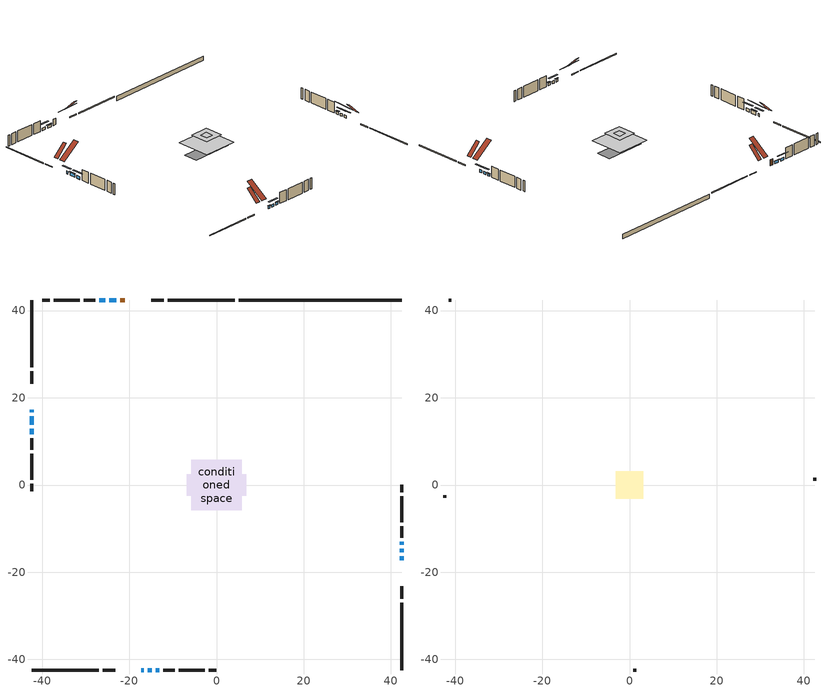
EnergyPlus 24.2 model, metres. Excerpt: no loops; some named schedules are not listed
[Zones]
conditioned space
 floor adiabatic (AdiabaticFloorConstruction): -5.8,-5.8 -5.8,5.8 5.8,5.8 5.8,-5.8 z1.33
 floor foundation (Slab1 construction): -6.87,-2.45 -6.87,2.45 6.87,2.45 6.87,-2.45 z-1.34
 wall outside (RimJoist1 construction): 4.22,42.43 -11.22,42.43 / -42.43,-42.43 -26.99,-42.43 / -42.43,42.43 -42.43,26.99 / 42.43,-42.43 42.43,-26.99 z0.11:0.41
 wall outside (RimJoist3 construction): -12.15,42.43 -14.98,42.43 / -26.06,-42.43 -23.23,-42.43 / -42.43,26.06 -42.43,23.23 / 42.43,-26.06 42.43,-23.23 z0.11:0.41
 wall outside (AdiabaticWallConstruction 1): -20.99,42.43 -22.11,42.43 z0.11:2.14
 wall outside (AdiabaticWallConstruction): -42.43,17.22 -42.43,16.65 / -17.22,-42.43 -16.65,-42.43 z0.11:1.03; -23.04,42.43 -24.56,42.43 z0.11:0.87; -42.43,15.73 -42.43,13.79 z0.11:1.18; -25.49,42.43 -26.87,42.43 z0.11:0.9; -15.73,-42.43 -14.89,-42.43 / -13.96,-42.43 -13.12,-42.43 z0.11:1; -42.43,12.87 -42.43,11.67 z0.11:1.1; 42.43,-17.22 42.43,-16.3 z0.11:0.97; 42.43,-15.37 42.43,-14.66 / 42.43,-13.73 42.43,-13.02 z0.11:0.93
 wall outside (Wall1 construction): -27.79,42.43 -30.41,42.43 / -12.19,-42.43 -9.58,-42.43 / -42.43,10.74 -42.43,8.13 / 42.43,-12.09 42.43,-9.48 z0.11:3.77
 wall outside (Wall3 construction): -31.34,42.43 -37.33,42.43 / -8.65,-42.43 -2.66,-42.43 / -42.43,7.2 -42.43,1.21 / 42.43,-8.55 42.43,-2.56 z0.11:3.77
 wall outside (Wall4 construction): -38.25,42.43 -39.92,42.43 / -1.73,-42.43 -0.06,-42.43 / -42.43,0.28 -42.43,-1.39 / 42.43,-1.63 42.43,0.04 z0.11:3.77
 wall foundation (FoundationWall1 construction): 42.43,42.43 5.15,42.43 z-1.34:0.11
 window (WindowConstruction 9): -42.43,17.21 -42.43,16.66 z0.11:1.02
 window (WindowConstruction 7): -23.04,42.43 -24.56,42.43 z0.11:0.87
 window (WindowConstruction 8): -42.43,15.73 -42.43,13.8 z0.11:1.18
 window (WindowConstruction 10): -17.21,-42.43 -16.66,-42.43 z0.11:1.02
 window (WindowConstruction): -25.49,42.43 -26.86,42.43 z0.11:0.9
 window (WindowConstruction 1): -15.73,-42.43 -14.89,-42.43 z0.11:1
 window (WindowConstruction 2): -13.96,-42.43 -13.12,-42.43 z0.11:1
 window (WindowConstruction 3): -42.43,12.87 -42.43,11.67 z0.11:1.1
 window (WindowConstruction 4): 42.43,-17.21 42.43,-16.3 z0.11:0.97
 window (WindowConstruction 5): 42.43,-15.37 42.43,-14.66 z0.11:0.92
 window (WindowConstruction 6): 42.43,-13.73 42.43,-13.02 z0.11:0.92
 door (Door): -20.99,42.43 -22.11,42.43 z0.11:2.14
 ceiling adiabatic (AdiabaticFloorConstruction): 5.8,-5.8 5.8,5.8 -5.8,5.8 -5.8,-5.8 z1.33
 roof outside (Roof1 construction): -17.25,42.43,3.77 -17.25,38.63,7.56 -15.9,38.63,7.56 -15.9,42.43,3.77; -20.96,-42.43,3.77 -20.96,-38.63,7.56 -22.3,-38.63,7.56 -22.3,-42.43,3.77; -42.43,20.96,3.77 -38.63,20.96,7.56 -38.63,22.3,7.56 -42.43,22.3,3.77; 42.43,-20.96,3.77 38.63,-20.96,7.56 38.63,-22.3,7.56 42.43,-22.3,3.77
attic - vented
 floor to conditioned space (Floor1 construction Reversed): -1.27,-1.27 -1.27,1.27 1.27,1.27 1.27,-1.27 z3.77
 floor to conditioned space (Floor2 construction Reversed): -3.13,-3.13 -3.13,3.13 3.13,3.13 3.13,-3.13 z3.77
 wall outside (Wall5 construction): -40.85,42.43 -41.5,42.43 / 0.87,-42.43 1.51,-42.43 / -42.43,-2.32 -42.43,-2.96 / 42.43,0.97 42.43,1.61 z0.11:3.77
 roof outside (Roof2 construction): -20.06,42.43,3.77 -20.06,36.38,8.3 -18.18,36.38,8.3 -18.18,42.43,3.77; -18.14,-42.43,3.77 -18.14,-36.38,8.3 -20.03,-36.38,8.3 -20.03,-42.43,3.77; -42.43,18.14,3.77 -36.38,18.14,8.3 -36.38,20.03,8.3 -42.43,20.03,3.77; 42.43,-18.14,3.77 36.38,-18.14,8.3 36.38,-20.03,8.3 42.43,-20.03,3.77
shading: -42.43,15.24 -42.43,18.63 -42.84,18.63 -42.84,15.24 z2.44; -24.76,42.43 -22.84,42.43 -22.84,42.84 -24.76,42.84 z1.07; -42.43,13.59 -42.43,15.93 -42.84,15.93 -42.84,13.59 z1.38; -16.46,-42.43 -17.42,-42.43 -17.42,-42.84 -16.46,-42.84 z1.23; -28.28,42.43 -24.07,42.43 -24.07,42.84 -28.28,42.84 z2.32; -13.47,-42.43 -17.15,-42.43 -17.15,-42.84 -13.47,-42.84 z2.42; -12.92,-42.43 -14.16,-42.43 -14.16,-42.84 -12.92,-42.84 z1.2; -42.43,10.25 -42.43,14.29 -42.84,14.29 -42.84,10.25 z2.52; 42.43,-14.88 42.43,-18.63 42.84,-18.63 42.84,-14.88 z2.39; 42.43,-13.24 42.43,-16.79 42.84,-16.79 42.84,-13.24 z2.34; 42.43,-12.82 42.43,-13.93 42.84,-13.93 42.84,-12.82 z1.12
[Building]
Building 1: Terrain=Suburbs
[Site:Location]
Halifax Intl AP_NS: Latitude {deg}=44.88; Longitude {deg}=-63.51; Time Zone {hr}=-4; Elevation {m}=145; Keep Site Location Information=Yes
[Site:GroundTemperature:Shallow]
3.15511, 1.33576, 1.19006, 2.05344, 5.51939, 8.9692, 11.96, 13.8546, 14.0156, 12.4746, 9.56009, 6.2161
[Site:WaterMainsTemperature]
Calculation Method=Schedule; Temperature Schedule=mains temperature schedule
[Material] Roughness=Rough; Thermal Absorptance=0.9
Name | Thickness {m} | Conductivity {W/m-K} | Density {kg/m3} | Specific Heat {J/kg-K} | Solar Absorptance | Visible Absorptance
asphalt or fiberglass shingles | 0.00635 | 0.162714 | 1121.4 | 1465.45 | 0.4 | 0.4
ceiling loosefill ins | 0.0846667 | 0.0480833 | 16.02 | 1046.75 | 0.7 | 0.7
ceiling stud and cavity | 0.0889 | 7.21176 | 20.9862 | 1087.66 | 0.7 | 0.7
ceiling stud and cavity 1 | 0.1397 | 0.0949009 | 65.682 | 1177.47 | 0.7 | 0.7
concrete 4.0 in. | 0.1016 | 1.803125 | 2242.8 | 837.4 | 0.7 | 0.7
concrete 8.0 in. | 0.2032 | 1.803125 | 2242.8 | 837.4 | 0.7 | 0.7
door material | 0.04445 | 0.0451087 | 512.64 | 1214.23 | 0.7 | 0.7
floor covering | 0.0127 | 0.0433444 | 54.468 | 1339.84 | 0.6 | 0.6
floor rigid ins; wall rigid ins | 0.512978 | 0.029427 | 32.04 | 1214.23 | 0.7 | 0.7
floor stud and cavity | 0.1397 | 1.75129 | 37.0049 | 1207.88 | 0.7 | 0.7
furniture material conditioned space 1 | 0.1524 | 0.115458 | 640.8 | 1214.23 | 0.6 | 0.6
gypsum board | 0.0127 | 0.160291 | 801 | 837.4 | 0.6 | 0.6
gypsum board 1 | 0.00254 | 0.160291 | 801 | 837.4 | 0.6 | 0.6
osb sheathing 0.5 in. | 0.0127 | 0.115458 | 512.64 | 1214.23 | 0.7 | 0.7
osb sheathing 0.75 in. | 0.01905 | 0.115458 | 512.64 | 1214.23 | 0.7 | 0.7
osb sheathing 2.0 in. | 0.0508 | 0.115458 | 512.64 | 1214.23 | 0.7 | 0.7
rim joist rigid ins | 0.051816 | 0.029427 | 32.04 | 1214.23 | 0.7 | 0.7
rim joist stud and cavity | 0.0508 | 0.126838 | 50.32683 | 1063.81 | 0.6 | 0.6
rim joist stud and cavity 1 | 0.0508 | 0.037488 | 125.044 | 1163.47 | 0.6 | 0.6
roof stud and cavity | 0.0889 | 3.02846 | 78.34581 | 1123.46 | 0.7 | 0.7
wall stud and cavity | 0.1397 | 0.574952 | 139.0536 | 1170.24 | 0.7 | 0.7
wall stud and cavity 1 | 0.1397 | 0.583408 | 139.0536 | 1170.24 | 0.7 | 0.7
wall stud and cavity 2 | 0.1397 | 0.58773 | 139.0536 | 1170.24 | 0.7 | 0.7
wall stud and cavity 3 | 0.0889 | 6.9971 | 50.32683 | 1063.81 | 0.6 | 0.6
wall stud and cavity 4 | 0.0889 | 0.380278 | 52.3479 | 1209.89 | 0.7 | 0.7
wall stud and cavity 5 | 0.0889 | 0.391764 | 83.0341 | 1211.67 | 0.7 | 0.7
wood siding | 0.0254 | 0.102417 | 544.68 | 1172.36 | 0.4 | 0.4
wood siding 1 | 0.00254 | 0.102417 | 544.68 | 1172.36 | 0.4 | 0.4
wood siding 2; wood siding 3; wood siding 4 | 0.0254 | 0.102417 | 544.68 | 1172.36 | 0.7 | 0.7
[WindowMaterial:SimpleGlazingSystem]
Name | U-Factor {W/m2-K} | Solar Heat Gain Coefficient
WindowMaterial | 2.99458 | 0.54
WindowMaterial 1 | 3.03092 | 0.49
WindowMaterial 2 | 2.99458 | 0.55
WindowMaterial 3 | 5.076132 | 0.59
WindowMaterial 4 | 3.04511 | 0.46
WindowMaterial 5 | 5.39637 | 0.56
WindowMaterial 6 | 5.4259 | 0.56
WindowMaterial 7 | 4.80983 | 0.61
WindowMaterial 8 | 2.986628 | 0.6
[Construction]
AdiabaticFloorConstruction: floor stud and cavity, floor rigid ins, osb sheathing 0.75 in., floor covering
AdiabaticWallConstruction: wood siding 3, wall rigid ins, wall stud and cavity 4, gypsum board
AdiabaticWallConstruction 1: wood siding 4, wall rigid ins, wall stud and cavity 4, gypsum board
Door: door material
Floor1 construction Reversed: gypsum board 1, ceiling stud and cavity
Floor2 construction Reversed: gypsum board, ceiling stud and cavity 1, ceiling loosefill ins
FoundationWall1 construction: concrete 8.0 in.
furniture construction conditioned space 1: furniture material conditioned space 1
PartitionWallConstruction: gypsum board, wall stud and cavity 5, gypsum board
RimJoist1 construction: wood siding 2, rim joist stud and cavity
RimJoist3 construction: wood siding 2, rim joist rigid ins, osb sheathing 2.0 in., rim joist stud and cavity 1
Roof1 construction: asphalt or fiberglass shingles, osb sheathing 0.5 in., roof stud and cavity, gypsum board
Roof2 construction: asphalt or fiberglass shingles
Slab1 construction: concrete 4.0 in.
Wall1 construction: wood siding, osb sheathing 0.5 in., wall stud and cavity, gypsum board
Wall3 construction: wood siding, osb sheathing 0.5 in., wall stud and cavity 1, gypsum board
Wall4 construction: wood siding, osb sheathing 0.5 in., wall stud and cavity 2, gypsum board
Wall5 construction: wood siding 1, wall stud and cavity 3
WindowConstruction: WindowMaterial
WindowConstruction 1; WindowConstruction 2: WindowMaterial 1
WindowConstruction 10; WindowConstruction 9: WindowMaterial 8
WindowConstruction 3: WindowMaterial 2
WindowConstruction 4: WindowMaterial 3
WindowConstruction 5: WindowMaterial 4
WindowConstruction 6: WindowMaterial 5
WindowConstruction 7: WindowMaterial 6
WindowConstruction 8: WindowMaterial 7
[Zone] Multiplier=1; Part of Total Floor Area=Yes
Name | Volume {m3}
attic - vented | 30.8332
conditioned space | 460.5
[Space]
Name | Zone | Volume {m3}
attic - vented 1 | attic - vented | 30.8332
conditioned space 1 | conditioned space | 460.5
[ZoneInfiltration:EffectiveLeakageArea]
infil attic - vented 1: Zone or Space=attic - vented 1; Schedule=Always On Discrete; Effective Air Leakage Area {cm2}=1634.87; Stack Coefficient=0.000569482; Wind Coefficient=1.61235e-05
[ZoneMixing]
whole house fan mix: Zone or Space=attic - vented; Schedule=Always On Continuous; Design Flow Rate Calculation Method=Flow/Zone; Design Flow Rate {m3/s}=0; Source Zone or Space=conditioned space
[SurfaceProperty:ExposedFoundationPerimeter]
Slab1: Exposed Perimeter Calculation Method=TotalExposedPerimeter; Total Exposed Perimeter {m}=37.278
[InternalMass] Zone or ZoneList=conditioned space; Space or SpaceList=conditioned space 1
Name | Construction | Surface Area {m2}
furniture mass conditioned space 1 | furniture construction conditioned space 1 | 80.7679
partition wall mass | PartitionWallConstruction | 201.92
[Lights]
interior lighting: Zone or ZoneList or Space or SpaceList=conditioned space 1; Schedule=interior lighting schedule; Design Level Calculation Method=LightingLevel; Lighting Level {W}=343.2; Return Air Fraction=0; Fraction Radiant=0.6; Fraction Visible=0.2; Fraction Replaceable=1
[People]
occupants: Zone or ZoneList or Space or SpaceList=conditioned space 1; Number of People Schedule=occupants schedule; Number of People Calculation Method=People; Number of People=3; Fraction Radiant=0.314171; Sensible Heat Fraction=0.56303; Activity Level Schedule=occupants activity schedule; Carbon Dioxide Generation Rate {m3/s-W}=0; Enable ASHRAE 55 Comfort Warnings=No; Mean Radiant Temperature Calculation Type=EnclosureAveraged
[ElectricEquipment] Zone or ZoneList or Space or SpaceList=conditioned space 1; Design Level Calculation Method=EquipmentLevel
Name | Schedule | Design Level {W} | Fraction Latent | Fraction Radiant | Fraction Lost
clothes dryer | clothes dryer schedule | 140.772 | 0.015 | 0.081 | 0.85
clothes washer | clothes washer schedule | 32.1985 | 0.03 | 0.162 | 0.7
cooking range | cooking range schedule | 215.147 | 0.08 | 0.432 | 0.2
dishwasher | dishwasher schedule | 66.8632 | 0.3 | 0.18 | 0.4
fridge | fridge schedule | 72.9452 | 0 | 0.6 | 0
mech vent house fan | mech vent house fan schedule | 0 | 0 | 0 | 1
mech vent house fan cfis | mech vent house fan cfis schedule | 0 | 0 | 0 | 0
misc plug loads | misc plug loads schedule | 494.7 | 0.045 | 0.513 | 0.1
whole house fan | Always On Discrete | 0 | 0 | 0 | 1
[OtherEquipment] Zone or ZoneList or Space or SpaceList=conditioned space 1; Design Level Calculation Method=EquipmentLevel
Name | Fuel Type | Schedule | Design Level {W} | Fraction Latent | Fraction Radiant | Fraction Lost
clothes dryer 1 | Electricity | clothes dryer schedule | 0 | 0.015 | 0.081 | 0.85
cooking range 1 | Electricity | cooking range schedule | 0 | 0.08 | 0.432 | 0.2
general water use latent | None | general water use schedule | 62.594 | 1 | 0 | 0
general water use sensible | None | general water use schedule | -61.6891 | 0 | 0.6 | 0
mech vent house fan latent load | None | Always On Discrete | 0 | 1 | 0 | 0
mech vent house fan sensible load | None | Always On Discrete | 0 | 0 | 0 | 0
water heater energy adjustment1 | Electricity | Always On Discrete | 0.01 | 0 | 0 | 1
[ZoneInfiltration:DesignFlowRate] Zone or ZoneList or Space or SpaceList=conditioned space 1; Schedule=Always On Discrete; Design Flow Rate Calculation Method=Flow/Zone; Design Flow Rate {m3/s}=0
infil flow; natural vent flow; whole house fan flow
[Foundation:Kiva]
Foundation Kiva 1: Initial Indoor Air Temperature {C}=18; Wall Height Above Grade {m}=0.110002; Wall Depth Below Slab {m}=0.2032
[Foundation:Kiva:Settings]
Soil Conductivity {W/m-K}=0.849921; Soil Density {kg/m3}=1842.3; Soil Specific Heat {J/kg-K}=418.7; Ground Solar Absorptivity=0.9; Ground Thermal Absorptivity=0.9; Ground Surface Roughness {m}=0.03; Far-Field Width {m}=40; Deep-Ground Boundary Condition=ZeroFlux; Deep-Ground Depth {m}=40; Minimum Cell Dimension {m}=0.2; Maximum Cell Growth Coefficient=3; Simulation Timestep=Timestep
[Exterior:Lights]
exterior lighting: Schedule=exterior lighting schedule; Design Level {W}=75.6
[Schedule:Constant]
Name | Hourly Value
Always On Continuous; mech vent house fan schedule; mech vent house fan cfis schedule; Always On Discrete | 1
occupants activity schedule | 117.228
fridge schedule | 0
[Schedule:Week:Daily]
interior lighting schedule Week Rule - Jan1-Jan27: interior lighting schedule day, interior lighting schedule day, interior lighting schedule day, interior lighting schedule day, interior lighting schedule day, interior lighting schedule day, interior lighting schedule day, interior lighting schedule default day, interior lighting schedule default day, interior lighting schedule default day, interior lighting schedule default day, interior lighting schedule default day
interior lighting schedule Week Rule - Jan28-Feb3: interior lighting schedule day, interior lighting schedule day, interior lighting schedule day, interior lighting schedule day, interior lighting schedule day 1, interior lighting schedule day 1, interior lighting schedule day 1, interior lighting schedule default day, interior lighting schedule default day, interior lighting schedule default day, interior lighting schedule default day, interior lighting schedule default day
interior lighting schedule Week Rule - Feb4-Feb24: interior lighting schedule day 1, interior lighting schedule day 1, interior lighting schedule day 1, interior lighting schedule day 1, interior lighting schedule day 1, interior lighting schedule day 1, interior lighting schedule day 1, interior lighting schedule default day, interior lighting schedule default day, interior lighting schedule default day, interior lighting schedule default day, interior lighting schedule default day
interior lighting schedule Week Rule - Feb25-Mar3: interior lighting schedule day 1, interior lighting schedule day 1, interior lighting schedule day 1, interior lighting schedule day 1, interior lighting schedule day 2, interior lighting schedule day 2, interior lighting schedule day 2, interior lighting schedule default day, interior lighting schedule default day, interior lighting schedule default day, interior lighting schedule default day, interior lighting schedule default day
interior lighting schedule Week Rule - Mar4-Mar31: interior lighting schedule day 2, interior lighting schedule day 2, interior lighting schedule day 2, interior lighting schedule day 2, interior lighting schedule day 2, interior lighting schedule day 2, interior lighting schedule day 2, interior lighting schedule default day, interior lighting schedule default day, interior lighting schedule default day, interior lighting schedule default day, interior lighting schedule default day
interior lighting schedule Week Rule - Apr1-Apr28: interior lighting schedule day 3, interior lighting schedule day 3, interior lighting schedule day 3, interior lighting schedule day 3, interior lighting schedule day 3, interior lighting schedule day 3, interior lighting schedule day 3, interior lighting schedule default day, interior lighting schedule default day, interior lighting schedule default day, interior lighting schedule default day, interior lighting schedule default day
interior lighting schedule Week Rule - Apr29-May5: interior lighting schedule day 3, interior lighting schedule day 3, interior lighting schedule day 4, interior lighting schedule day 4, interior lighting schedule day 4, interior lighting schedule day 4, interior lighting schedule day 4, interior lighting schedule default day, interior lighting schedule default day, interior lighting schedule default day, interior lighting schedule default day, interior lighting schedule default day
interior lighting schedule Week Rule - May6-May26: interior lighting schedule day 4, interior lighting schedule day 4, interior lighting schedule day 4, interior lighting schedule day 4, interior lighting schedule day 4, interior lighting schedule day 4, interior lighting schedule day 4, interior lighting schedule default day, interior lighting schedule default day, interior lighting schedule default day, interior lighting schedule default day, interior lighting schedule default day
interior lighting schedule Week Rule - May27-Jun2: interior lighting schedule day 4, interior lighting schedule day 4, interior lighting schedule day 4, interior lighting schedule day 4, interior lighting schedule day 4, interior lighting schedule day 5, interior lighting schedule day 5, interior lighting schedule default day, interior lighting schedule default day, interior lighting schedule default day, interior lighting schedule default day, interior lighting schedule default day
interior lighting schedule Week Rule - Jun3-Jun30: interior lighting schedule day 5, interior lighting schedule day 5, interior lighting schedule day 5, interior lighting schedule day 5, interior lighting schedule day 5, interior lighting schedule day 5, interior lighting schedule day 5, interior lighting schedule default day, interior lighting schedule default day, interior lighting schedule default day, interior lighting schedule default day, interior lighting schedule default day
interior lighting schedule Week Rule - Jul1-Jul28: interior lighting schedule day 6, interior lighting schedule day 6, interior lighting schedule day 6, interior lighting schedule day 6, interior lighting schedule day 6, interior lighting schedule day 6, interior lighting schedule day 6, interior lighting schedule default day, interior lighting schedule default day, interior lighting schedule default day, interior lighting schedule default day, interior lighting schedule default day
interior lighting schedule Week Rule - Jul29-Aug4: interior lighting schedule day 6, interior lighting schedule day 6, interior lighting schedule day 6, interior lighting schedule day 7, interior lighting schedule day 7, interior lighting schedule day 7, interior lighting schedule day 7, interior lighting schedule default day, interior lighting schedule default day, interior lighting schedule default day, interior lighting schedule default day, interior lighting schedule default day
interior lighting schedule Week Rule - Aug5-Aug25: interior lighting schedule day 7, interior lighting schedule day 7, interior lighting schedule day 7, interior lighting schedule day 7, interior lighting schedule day 7, interior lighting schedule day 7, interior lighting schedule day 7, interior lighting schedule default day, interior lighting schedule default day, interior lighting schedule default day, interior lighting schedule default day, interior lighting schedule default day
interior lighting schedule Week Rule - Aug26-Sep1: interior lighting schedule day 7, interior lighting schedule day 7, interior lighting schedule day 7, interior lighting schedule day 7, interior lighting schedule day 7, interior lighting schedule day 7, interior lighting schedule day 8, interior lighting schedule default day, interior lighting schedule default day, interior lighting schedule default day, interior lighting schedule default day, interior lighting schedule default day
interior lighting schedule Week Rule - Sep2-Sep29: interior lighting schedule day 8, interior lighting schedule day 8, interior lighting schedule day 8, interior lighting schedule day 8, interior lighting schedule day 8, interior lighting schedule day 8, interior lighting schedule day 8, interior lighting schedule default day, interior lighting schedule default day, interior lighting schedule default day, interior lighting schedule default day, interior lighting schedule default day
interior lighting schedule Week Rule - Sep30-Oct6: interior lighting schedule day 8, interior lighting schedule day 9, interior lighting schedule day 9, interior lighting schedule day 9, interior lighting schedule day 9, interior lighting schedule day 9, interior lighting schedule day 9, interior lighting schedule default day, interior lighting schedule default day, interior lighting schedule default day, interior lighting schedule default day, interior lighting schedule default day
interior lighting schedule Week Rule - Oct7-Oct27: interior lighting schedule day 9, interior lighting schedule day 9, interior lighting schedule day 9, interior lighting schedule day 9, interior lighting schedule day 9, interior lighting schedule day 9, interior lighting schedule day 9, interior lighting schedule default day, interior lighting schedule default day, interior lighting schedule default day, interior lighting schedule default day, interior lighting schedule default day
interior lighting schedule Week Rule - Oct28-Nov3: interior lighting schedule day 9, interior lighting schedule day 9, interior lighting schedule day 9, interior lighting schedule day 9, interior lighting schedule day 10, interior lighting schedule day 10, interior lighting schedule day 10, interior lighting schedule default day, interior lighting schedule default day, interior lighting schedule default day, interior lighting schedule default day, interior lighting schedule default day
interior lighting schedule Week Rule - Nov4-Nov24: interior lighting schedule day 10, interior lighting schedule day 10, interior lighting schedule day 10, interior lighting schedule day 10, interior lighting schedule day 10, interior lighting schedule day 10, interior lighting schedule day 10, interior lighting schedule default day, interior lighting schedule default day, interior lighting schedule default day, interior lighting schedule default day, interior lighting schedule default day
interior lighting schedule Week Rule - Nov25-Dec1: interior lighting schedule day 10, interior lighting schedule day 10, interior lighting schedule day 10, interior lighting schedule day 10, interior lighting schedule day 10, interior lighting schedule day 10, interior lighting schedule day 11, interior lighting schedule default day, interior lighting schedule default day, interior lighting schedule default day, interior lighting schedule default day, interior lighting schedule default day
interior lighting schedule Week Rule - Dec2-Dec31: interior lighting schedule day 11, interior lighting schedule day 11, interior lighting schedule day 11, interior lighting schedule day 11, interior lighting schedule day 11, interior lighting schedule day 11, interior lighting schedule day 11, interior lighting schedule default day, interior lighting schedule default day, interior lighting schedule default day, interior lighting schedule default day, interior lighting schedule default day
occupants schedule Week Rule - Jan1-Dec31: occupants schedule day, occupants schedule day, occupants schedule day, occupants schedule day, occupants schedule day, occupants schedule day, occupants schedule day, occupants schedule default day, occupants schedule default day, occupants schedule default day, occupants schedule default day, occupants schedule default day
clothes dryer schedule Week Rule - Jan1-Dec31: clothes dryer schedule day, clothes dryer schedule day, clothes dryer schedule day, clothes dryer schedule day, clothes dryer schedule day, clothes dryer schedule day, clothes dryer schedule day, clothes dryer schedule default day, clothes dryer schedule default day, clothes dryer schedule default day, clothes dryer schedule default day, clothes dryer schedule default day
clothes washer schedule Week Rule - Jan1-Dec31: clothes washer schedule day, clothes washer schedule day, clothes washer schedule day, clothes washer schedule day, clothes washer schedule day, clothes washer schedule day, clothes washer schedule day, clothes washer schedule default day, clothes washer schedule default day, clothes washer schedule default day, clothes washer schedule default day, clothes washer schedule default day
cooking range schedule Week Rule - Jan1-Dec31: cooking range schedule day, cooking range schedule day, cooking range schedule day, cooking range schedule day, cooking range schedule day, cooking range schedule day, cooking range schedule day, cooking range schedule default day, cooking range schedule default day, cooking range schedule default day, cooking range schedule default day, cooking range schedule default day
dishwasher schedule Week Rule - Jan1-Dec31: dishwasher schedule day, dishwasher schedule day, dishwasher schedule day, dishwasher schedule day, dishwasher schedule day, dishwasher schedule day, dishwasher schedule day, dishwasher schedule default day, dishwasher schedule default day, dishwasher schedule default day, dishwasher schedule default day, dishwasher schedule default day
misc plug loads schedule Week Rule - Jan1-Dec31: misc plug loads schedule day, misc plug loads schedule day, misc plug loads schedule day, misc plug loads schedule day, misc plug loads schedule day, misc plug loads schedule day, misc plug loads schedule day, misc plug loads schedule default day, misc plug loads schedule default day, misc plug loads schedule default day, misc plug loads schedule default day, misc plug loads schedule default day
general water use schedule Week Rule - Jan1-Dec31: general water use schedule day, general water use schedule day, general water use schedule day, general water use schedule day, general water use schedule day, general water use schedule day, general water use schedule day, general water use schedule default day, general water use schedule default day, general water use schedule default day, general water use schedule default day, general water use schedule default day
exterior lighting schedule Week Rule - Jan1-Jan27: exterior lighting schedule day, exterior lighting schedule day, exterior lighting schedule day, exterior lighting schedule day, exterior lighting schedule day, exterior lighting schedule day, exterior lighting schedule day, exterior lighting schedule default day, exterior lighting schedule default day, exterior lighting schedule default day, exterior lighting schedule default day, exterior lighting schedule default day
exterior lighting schedule Week Rule - Jan28-Feb3: exterior lighting schedule day, exterior lighting schedule day, exterior lighting schedule day, exterior lighting schedule day, exterior lighting schedule day 1, exterior lighting schedule day 1, exterior lighting schedule day 1, exterior lighting schedule default day, exterior lighting schedule default day, exterior lighting schedule default day, exterior lighting schedule default day, exterior lighting schedule default day
exterior lighting schedule Week Rule - Feb4-Feb24: exterior lighting schedule day 1, exterior lighting schedule day 1, exterior lighting schedule day 1, exterior lighting schedule day 1, exterior lighting schedule day 1, exterior lighting schedule day 1, exterior lighting schedule day 1, exterior lighting schedule default day, exterior lighting schedule default day, exterior lighting schedule default day, exterior lighting schedule default day, exterior lighting schedule default day
exterior lighting schedule Week Rule - Feb25-Mar3: exterior lighting schedule day 1, exterior lighting schedule day 1, exterior lighting schedule day 1, exterior lighting schedule day 1, exterior lighting schedule day 2, exterior lighting schedule day 2, exterior lighting schedule day 2, exterior lighting schedule default day, exterior lighting schedule default day, exterior lighting schedule default day, exterior lighting schedule default day, exterior lighting schedule default day
exterior lighting schedule Week Rule - Mar4-Mar31: exterior lighting schedule day 2, exterior lighting schedule day 2, exterior lighting schedule day 2, exterior lighting schedule day 2, exterior lighting schedule day 2, exterior lighting schedule day 2, exterior lighting schedule day 2, exterior lighting schedule default day, exterior lighting schedule default day, exterior lighting schedule default day, exterior lighting schedule default day, exterior lighting schedule default day
exterior lighting schedule Week Rule - Apr1-Apr28: exterior lighting schedule day 3, exterior lighting schedule day 3, exterior lighting schedule day 3, exterior lighting schedule day 3, exterior lighting schedule day 3, exterior lighting schedule day 3, exterior lighting schedule day 3, exterior lighting schedule default day, exterior lighting schedule default day, exterior lighting schedule default day, exterior lighting schedule default day, exterior lighting schedule default day
exterior lighting schedule Week Rule - Apr29-May5: exterior lighting schedule day 3, exterior lighting schedule day 3, exterior lighting schedule day 4, exterior lighting schedule day 4, exterior lighting schedule day 4, exterior lighting schedule day 4, exterior lighting schedule day 4, exterior lighting schedule default day, exterior lighting schedule default day, exterior lighting schedule default day, exterior lighting schedule default day, exterior lighting schedule default day
exterior lighting schedule Week Rule - May6-May26: exterior lighting schedule day 4, exterior lighting schedule day 4, exterior lighting schedule day 4, exterior lighting schedule day 4, exterior lighting schedule day 4, exterior lighting schedule day 4, exterior lighting schedule day 4, exterior lighting schedule default day, exterior lighting schedule default day, exterior lighting schedule default day, exterior lighting schedule default day, exterior lighting schedule default day
exterior lighting schedule Week Rule - May27-Jun2: exterior lighting schedule day 4, exterior lighting schedule day 4, exterior lighting schedule day 4, exterior lighting schedule day 4, exterior lighting schedule day 4, exterior lighting schedule day 5, exterior lighting schedule day 5, exterior lighting schedule default day, exterior lighting schedule default day, exterior lighting schedule default day, exterior lighting schedule default day, exterior lighting schedule default day
exterior lighting schedule Week Rule - Jun3-Jun30: exterior lighting schedule day 5, exterior lighting schedule day 5, exterior lighting schedule day 5, exterior lighting schedule day 5, exterior lighting schedule day 5, exterior lighting schedule day 5, exterior lighting schedule day 5, exterior lighting schedule default day, exterior lighting schedule default day, exterior lighting schedule default day, exterior lighting schedule default day, exterior lighting schedule default day
exterior lighting schedule Week Rule - Jul1-Jul28: exterior lighting schedule day 6, exterior lighting schedule day 6, exterior lighting schedule day 6, exterior lighting schedule day 6, exterior lighting schedule day 6, exterior lighting schedule day 6, exterior lighting schedule day 6, exterior lighting schedule default day, exterior lighting schedule default day, exterior lighting schedule default day, exterior lighting schedule default day, exterior lighting schedule default day
exterior lighting schedule Week Rule - Jul29-Aug4: exterior lighting schedule day 6, exterior lighting schedule day 6, exterior lighting schedule day 6, exterior lighting schedule day 7, exterior lighting schedule day 7, exterior lighting schedule day 7, exterior lighting schedule day 7, exterior lighting schedule default day, exterior lighting schedule default day, exterior lighting schedule default day, exterior lighting schedule default day, exterior lighting schedule default day
exterior lighting schedule Week Rule - Aug5-Aug25: exterior lighting schedule day 7, exterior lighting schedule day 7, exterior lighting schedule day 7, exterior lighting schedule day 7, exterior lighting schedule day 7, exterior lighting schedule day 7, exterior lighting schedule day 7, exterior lighting schedule default day, exterior lighting schedule default day, exterior lighting schedule default day, exterior lighting schedule default day, exterior lighting schedule default day
exterior lighting schedule Week Rule - Aug26-Sep1: exterior lighting schedule day 7, exterior lighting schedule day 7, exterior lighting schedule day 7, exterior lighting schedule day 7, exterior lighting schedule day 7, exterior lighting schedule day 7, exterior lighting schedule day 8, exterior lighting schedule default day, exterior lighting schedule default day, exterior lighting schedule default day, exterior lighting schedule default day, exterior lighting schedule default day
exterior lighting schedule Week Rule - Sep2-Sep29: exterior lighting schedule day 8, exterior lighting schedule day 8, exterior lighting schedule day 8, exterior lighting schedule day 8, exterior lighting schedule day 8, exterior lighting schedule day 8, exterior lighting schedule day 8, exterior lighting schedule default day, exterior lighting schedule default day, exterior lighting schedule default day, exterior lighting schedule default day, exterior lighting schedule default day
exterior lighting schedule Week Rule - Sep30-Oct6: exterior lighting schedule day 8, exterior lighting schedule day 9, exterior lighting schedule day 9, exterior lighting schedule day 9, exterior lighting schedule day 9, exterior lighting schedule day 9, exterior lighting schedule day 9, exterior lighting schedule default day, exterior lighting schedule default day, exterior lighting schedule default day, exterior lighting schedule default day, exterior lighting schedule default day
exterior lighting schedule Week Rule - Oct7-Oct27: exterior lighting schedule day 9, exterior lighting schedule day 9, exterior lighting schedule day 9, exterior lighting schedule day 9, exterior lighting schedule day 9, exterior lighting schedule day 9, exterior lighting schedule day 9, exterior lighting schedule default day, exterior lighting schedule default day, exterior lighting schedule default day, exterior lighting schedule default day, exterior lighting schedule default day
exterior lighting schedule Week Rule - Oct28-Nov3: exterior lighting schedule day 9, exterior lighting schedule day 9, exterior lighting schedule day 9, exterior lighting schedule day 9, exterior lighting schedule day 10, exterior lighting schedule day 10, exterior lighting schedule day 10, exterior lighting schedule default day, exterior lighting schedule default day, exterior lighting schedule default day, exterior lighting schedule default day, exterior lighting schedule default day
[Schedule:Year]
interior lighting schedule: interior lighting schedule Week Rule - Jan1-Jan27, 1, 1, 1, 27, interior lighting schedule Week Rule - Jan28-Feb3, 1, 28, 2, 3, interior lighting schedule Week Rule - Feb4-Feb24, 2, 4, 2, 24, interior lighting schedule Week Rule - Feb25-Mar3, 2, 25, 3, 3, interior lighting schedule Week Rule - Mar4-Mar31, 3, 4, 3, 31, interior lighting schedule Week Rule - Apr1-Apr28, 4, 1, 4, 28, interior lighting schedule Week Rule - Apr29-May5, 4, 29, 5, 5, interior lighting schedule Week Rule - May6-May26, 5, 6, 5, 26, interior lighting schedule Week Rule - May27-Jun2, 5, 27, 6, 2, interior lighting schedule Week Rule - Jun3-Jun30, 6, 3, 6, 30, interior lighting schedule Week Rule - Jul1-Jul28, 7, 1, 7, 28, interior lighting schedule Week Rule - Jul29-Aug4, 7, 29, 8, 4, interior lighting schedule Week Rule - Aug5-Aug25, 8, 5, 8, 25, interior lighting schedule Week Rule - Aug26-Sep1, 8, 26, 9, 1, interior lighting schedule Week Rule - Sep2-Sep29, 9, 2, 9, 29, interior lighting schedule Week Rule - Sep30-Oct6, 9, 30, 10, 6, interior lighting schedule Week Rule - Oct7-Oct27, 10, 7, 10, 27, interior lighting schedule Week Rule - Oct28-Nov3, 10, 28, 11, 3, interior lighting schedule Week Rule - Nov4-Nov24, 11, 4, 11, 24, interior lighting schedule Week Rule - Nov25-Dec1, 11, 25, 12, 1, interior lighting schedule Week Rule - Dec2-Dec31, 12, 2, 12, 31
occupants schedule: occupants schedule Week Rule - Jan1-Dec31, 1, 1, 12, 31
clothes dryer schedule: clothes dryer schedule Week Rule - Jan1-Dec31, 1, 1, 12, 31
clothes washer schedule: clothes washer schedule Week Rule - Jan1-Dec31, 1, 1, 12, 31
cooking range schedule: cooking range schedule Week Rule - Jan1-Dec31, 1, 1, 12, 31
dishwasher schedule: dishwasher schedule Week Rule - Jan1-Dec31, 1, 1, 12, 31
misc plug loads schedule: misc plug loads schedule Week Rule - Jan1-Dec31, 1, 1, 12, 31
general water use schedule: general water use schedule Week Rule - Jan1-Dec31, 1, 1, 12, 31
exterior lighting schedule: exterior lighting schedule Week Rule - Jan1-Jan27, 1, 1, 1, 27, exterior lighting schedule Week Rule - Jan28-Feb3, 1, 28, 2, 3, exterior lighting schedule Week Rule - Feb4-Feb24, 2, 4, 2, 24, exterior lighting schedule Week Rule - Feb25-Mar3, 2, 25, 3, 3, exterior lighting schedule Week Rule - Mar4-Mar31, 3, 4, 3, 31, exterior lighting schedule Week Rule - Apr1-Apr28, 4, 1, 4, 28, exterior lighting schedule Week Rule - Apr29-May5, 4, 29, 5, 5, exterior lighting schedule Week Rule - May6-May26, 5, 6, 5, 26, exterior lighting schedule Week Rule - May27-Jun2, 5, 27, 6, 2, exterior lighting schedule Week Rule - Jun3-Jun30, 6, 3, 6, 30, exterior lighting schedule Week Rule - Jul1-Jul28, 7, 1, 7, 28, exterior lighting schedule Week Rule - Jul29-Aug4, 7, 29, 8, 4, exterior lighting schedule Week Rule - Aug5-Aug25, 8, 5, 8, 25, exterior lighting schedule Week Rule - Aug26-Sep1, 8, 26, 9, 1, exterior lighting schedule Week Rule - Sep2-Sep29, 9, 2, 9, 29, exterior lighting schedule Week Rule - Sep30-Oct6, 9, 30, 10, 6, exterior lighting schedule Week Rule - Oct7-Oct27, 10, 7, 10, 27, exterior lighting schedule Week Rule - Oct28-Nov3, 10, 28, 11, 3, exterior lighting schedule Week Rule - Nov4-Nov24, 11, 4, 11, 24, exterior lighting schedule Week Rule - Nov25-Dec1, 11, 25, 12, 1, exterior lighting schedule Week Rule - Dec2-Dec31, 12, 2, 12, 31
[Schedule:Compact]
mains temperature schedule: Through: 01/01, For: AllDays, Until: 24:00, 7.41, Through: 01/02, For: AllDays, Until: 24:00, 7.34833, Through: 01/03, For: AllDays, Until: 24:00, 7.28778, Through: 01/04, For: AllDays, Until: 24:00, 7.22889, Through: 01/05, For: AllDays, Until: 24:00, 7.17056, Through: 01/06, For: AllDays, Until: 24:00, 7.11333, Through: 01/07, For: AllDays, Until: 24:00, 7.05722, Through: 01/08, For: AllDays, Until: 24:00, 7.00167, Through: 01/09, For: AllDays, Until: 24:00, 6.94778, Through: 01/10, For: AllDays, Until: 24:00, 6.895, Through: 01/11, For: AllDays, Until: 24:00, 6.84333, Through: 01/12, For: AllDays, Until: 24:00, 6.79278, Through: 01/13, For: AllDays, Until: 24:00, 6.74389, Through: 01/14, For: AllDays, Until: 24:00, 6.69556, Through: 01/15, For: AllDays, Until: 24:00, 6.64889, Through: 01/16, For: AllDays, Until: 24:00, 6.60278, Through: 01/17, For: AllDays, Until: 24:00, 6.55833, Through: 01/18, For: AllDays, Until: 24:00, 6.515, Through: 01/19, For: AllDays, Until: 24:00, 6.47333, Through: 01/20, For: AllDays, Until: 24:00, 6.43278, Through: 01/21, For: AllDays, Until: 24:00, 6.39333, Through: 01/22, For: AllDays, Until: 24:00, 6.355, Through: 01/23, For: AllDays, Until: 24:00, 6.31833, Through: 01/24, For: AllDays, Until: 24:00, 6.28278, Through: 01/25, For: AllDays, Until: 24:00, 6.24889, Through: 01/26, For: AllDays, Until: 24:00, 6.21611, Through: 01/27, For: AllDays, Until: 24:00, 6.18444, Through: 01/28, For: AllDays, Until: 24:00, 6.15444, Through: 01/29, For: AllDays, Until: 24:00, 6.12556, Through: 01/30, For: AllDays, Until: 24:00, 6.09833, Through: 01/31, For: AllDays, Until: 24:00, 6.07222, Through: 02/01, For: AllDays, Until: 24:00, 6.04778, Through: 02/02, For: AllDays, Until: 24:00, 6.02444, Through: 02/03, For: AllDays, Until: 24:00, 6.00278, Through: 02/04, For: AllDays, Until: 24:00, 5.98222, Through: 02/05, For: AllDays, Until: 24:00, 5.96333, Through: 02/06, For: AllDays, Until: 24:00, 5.94556, Through: 02/07, For: AllDays, Until: 24:00, 5.92944, Through: 02/08, For: AllDays, Until: 24:00, 5.915, Through: 02/09, For: AllDays, Until: 24:00, 5.90167, Through: 02/10, For: AllDays, Until: 24:00, 5.89, Through: 02/11, For: AllDays, Until: 24:00, 5.87944, Through: 02/12, For: AllDays, Until: 24:00, 5.87056, Through: 02/13, For: AllDays, Until: 24:00, 5.86333, Through: 02/14, For: AllDays, Until: 24:00, 5.85722, Through: 02/15, For: AllDays, Until: 24:00, 5.85278, Through: 02/16, For: AllDays, Until: 24:00, 5.84944, Through: 02/17, For: AllDays, Until: 24:00, 5.84833, Through: 02/18, For: AllDays, Until: 24:00, 5.84778, Through: 02/19, For: AllDays, Until: 24:00, 5.84944, Through: 02/20, For: AllDays, Until: 24:00, 5.85167, Through: 02/21, For: AllDays, Until: 24:00, 5.85611, Through: 02/22, For: AllDays, Until: 24:00, 5.86167, Through: 02/23, For: AllDays, Until: 24:00, 5.86889, Through: 02/24, For: AllDays, Until: 24:00, 5.87722, Through: 02/25, For: AllDays, Until: 24:00, 5.88722, Through: 02/26, For: AllDays, Until: 24:00, 5.89889, Through: 02/27, For: AllDays, Until: 24:00, 5.91167, Through: 02/28, For: AllDays, Until: 24:00, 5.92611, Through: 03/01, For: AllDays, Until: 24:00, 5.94222, Through: 03/02, For: AllDays, Until: 24:00, 5.95944, Through: 03/03, For: AllDays, Until: 24:00, 5.97778, Through: 03/04, For: AllDays, Until: 24:00, 5.99778, Through: 03/05, For: AllDays, Until: 24:00, 6.01944, Through: 03/06, For: AllDays, Until: 24:00, 6.04222, Through: 03/07, For: AllDays, Until: 24:00, 6.06667, Through: 03/08, For: AllDays, Until: 24:00, 6.09222, Through: 03/09, For: AllDays, Until: 24:00, 6.11944, Through: 03/10, For: AllDays, Until: 24:00, 6.14778, Through: 03/11, For: AllDays, Until: 24:00, 6.17722, Through: 03/12, For: AllDays, Until: 24:00, 6.20833, Through: 03/13, For: AllDays, Until: 24:00, 6.24111, Through: 03/14, For: AllDays, Until: 24:00, 6.275, Through: 03/15, For: AllDays, Until: 24:00, 6.31, Through: 03/16, For: AllDays, Until: 24:00, 6.34667, Through: 03/17, For: AllDays, Until: 24:00, 6.38444, Through: 03/18, For: AllDays, Until: 24:00, 6.42333, Through: 03/19, For: AllDays, Until: 24:00, 6.46389, Through: 03/20, For: AllDays, Until: 24:00, 6.50556, Through: 03/21, For: AllDays, Until: 24:00, 6.54833, Through: 03/22, For: AllDays, Until: 24:00, 6.59278, Through: 03/23, For: AllDays, Until: 24:00, 6.63833, Through: 03/24, For: AllDays, Until: 24:00, 6.685, Through: 03/25, For: AllDays, Until: 24:00, 6.73278, Through: 03/26, For: AllDays, Until: 24:00, 6.78167, Through: 03/27, For: AllDays, Until: 24:00, 6.83167, Through: 03/28, For: AllDays, Until: 24:00, 6.88333, Through: 03/29, For: AllDays, Until: 24:00, 6.93611, Through: 03/30, For: AllDays, Until: 24:00, 6.98944, Through: 03/31, For: AllDays, Until: 24:00, 7.04444, Through: 04/01, For: AllDays, Until: 24:00, 7.1, Through: 04/02, For: AllDays, Until: 24:00, 7.15722, Through: 04/03, For: AllDays, Until: 24:00, 7.21556, Through: 04/04, For: AllDays, Until: 24:00, 7.27444, Through: 04/05, For: AllDays, Until: 24:00, 7.33444, Through: 04/06, For: AllDays, Until: 24:00, 7.39556, Through: 04/07, For: AllDays, Until: 24:00, 7.45778, Through: 04/08, For: AllDays, Until: 24:00, 7.52111, Through: 04/09, For: AllDays, Until: 24:00, 7.585, Through: 04/10, For: AllDays, Until: 24:00, 7.65, Through: 04/11, For: AllDays, Until: 24:00, 7.71611, Through: 04/12, For: AllDays, Until: 24:00, 7.78333, Through: 04/13, For: AllDays, Until: 24:00, 7.85111, Through: 04/14, For: AllDays, Until: 24:00, 7.91944, Through: 04/15, For: AllDays, Until: 24:00, 7.98889, Through: 04/16, For: AllDays, Until: 24:00, 8.05944, Through: 04/17, For: AllDays, Until: 24:00, 8.13056, Through: 04/18, For: AllDays, Until: 24:00, 8.20222, Through: 04/19, For: AllDays, Until: 24:00, 8.275, Through: 04/20, For: AllDays, Until: 24:00, 8.34833, Through: 04/21, For: AllDays, Until: 24:00, 8.42222, Through: 04/22, For: AllDays, Until: 24:00, 8.49722, Through: 04/23, For: AllDays, Until: 24:00, 8.57278, Through: 04/24, For: AllDays, Until: 24:00, 8.64889, Through: 04/25, For: AllDays, Until: 24:00, 8.72556, Through: 04/26, For: AllDays, Until: 24:00, 8.80278, Through: 04/27, For: AllDays, Until: 24:00, 8.88111, Through: 04/28, For: AllDays, Until: 24:00, 8.95944, Through: 04/29, For: AllDays, Until: 24:00, 9.03833, Through: 04/30, For: AllDays, Until: 24:00, 9.11778, Through: 05/01, For: AllDays, Until: 24:00, 9.19778, Through: 05/02, For: AllDays, Until: 24:00, 9.27833, Through: 05/03, For: AllDays, Until: 24:00, 9.35944, Through: 05/04, For: AllDays, Until: 24:00, 9.44056, Through: 05/05, For: AllDays, Until: 24:00, 9.52278, Through: 05/06, For: AllDays, Until: 24:00, 9.60444, Through: 05/07, For: AllDays, Until: 24:00, 9.68722, Through: 05/08, For: AllDays, Until: 24:00, 9.77, Through: 05/09, For: AllDays, Until: 24:00, 9.85278, Through: 05/10, For: AllDays, Until: 24:00, 9.93611, Through: 05/11, For: AllDays, Until: 24:00, 10.02, Through: 05/12, For: AllDays, Until: 24:00, 10.1039, Through: 05/13, For: AllDays, Until: 24:00, 10.1878, Through: 05/14, For: AllDays, Until: 24:00, 10.2722, Through: 05/15, For: AllDays, Until: 24:00, 10.3561, Through: 05/16, For: AllDays, Until: 24:00, 10.4406, Through: 05/17, For: AllDays, Until: 24:00, 10.5256, Through: 05/18, For: AllDays, Until: 24:00, 10.61, Through: 05/19, For: AllDays, Until: 24:00, 10.6944, Through: 05/20, For: AllDays, Until: 24:00, 10.7794, Through: 05/21, For: AllDays, Until: 24:00, 10.8639, Through: 05/22, For: AllDays, Until: 24:00, 10.9489, Through: 05/23, For: AllDays, Until: 24:00, 11.0333, Through: 05/24, For: AllDays, Until: 24:00, 11.1178, Through: 05/25, For: AllDays, Until: 24:00, 11.2022, Through: 05/26, For: AllDays, Until: 24:00, 11.2867, Through: 05/27, For: AllDays, Until: 24:00, 11.3711, Through: 05/28, For: AllDays, Until: 24:00, 11.455, Through: 05/29, For: AllDays, Until: 24:00, 11.5389, Through: 05/30, For: AllDays, Until: 24:00, 11.6222, Through: 05/31, For: AllDays, Until: 24:00, 11.7056, Through: 06/01, For: AllDays, Until: 24:00, 11.7883, Through: 06/02, For: AllDays, Until: 24:00, 11.8711, Through: 06/03, For: AllDays, Until: 24:00, 11.9539, Through: 06/04, For: AllDays, Until: 24:00, 12.0356, Through: 06/05, For: AllDays, Until: 24:00, 12.1172, Through: 06/06, For: AllDays, Until: 24:00, 12.1989, Through: 06/07, For: AllDays, Until: 24:00, 12.2794, Through: 06/08, For: AllDays, Until: 24:00, 12.36, Through: 06/09, For: AllDays, Until: 24:00, 12.44, Through: 06/10, For: AllDays, Until: 24:00, 12.5194, Through: 06/11, For: AllDays, Until: 24:00, 12.5983, Through: 06/12, For: AllDays, Until: 24:00, 12.6767, Through: 06/13, For: AllDays, Until: 24:00, 12.7544, Through: 06/14, For: AllDays, Until: 24:00, 12.8317, Through: 06/15, For: AllDays, Until: 24:00, 12.9083, Through: 06/16, For: AllDays, Until: 24:00, 12.9844, Through: 06/17, For: AllDays, Until: 24:00, 13.0594, Through: 06/18, For: AllDays, Until: 24:00, 13.1344, Through: 06/19, For: AllDays, Until: 24:00, 13.2083, Through: 06/20, For: AllDays, Until: 24:00, 13.2811, Through: 06/21, For: AllDays, Until: 24:00, 13.3539, Through: 06/22, For: AllDays, Until: 24:00, 13.4256, Through: 06/23, For: AllDays, Until: 24:00, 13.4967, Through: 06/24, For: AllDays, Until: 24:00, 13.5667, Through: 06/25, For: AllDays, Until: 24:00, 13.6361, Through: 06/26, For: AllDays, Until: 24:00, 13.7044, Through: 06/27, For: AllDays, Until: 24:00, 13.7717, Through: 06/28, For: AllDays, Until: 24:00, 13.8389, Through: 06/29, For: AllDays, Until: 24:00, 13.9044, Through: 06/30, For: AllDays, Until: 24:00, 13.9694, Through: 07/01, For: AllDays, Until: 24:00, 14.0333, Through: 07/02, For: AllDays, Until: 24:00, 14.0961, Through: 07/03, For: AllDays, Until: 24:00, 14.1583, Through: 07/04, For: AllDays, Until: 24:00, 14.2189, Through: 07/05, For: AllDays, Until: 24:00, 14.2789, Through: 07/06, For: AllDays, Until: 24:00, 14.3378, Through: 07/07, For: AllDays, Until: 24:00, 14.3956, Through: 07/08, For: AllDays, Until: 24:00, 14.4522, Through: 07/09, For: AllDays, Until: 24:00, 14.5083, Through: 07/10, For: AllDays, Until: 24:00, 14.5628, Through: 07/11, For: AllDays, Until: 24:00, 14.6161, Through: 07/12, For: AllDays, Until: 24:00, 14.6683, Through: 07/13, For: AllDays, Until: 24:00, 14.7194, Through: 07/14, For: AllDays, Until: 24:00, 14.7694, Through: 07/15, For: AllDays, Until: 24:00, 14.8183, Through: 07/16, For: AllDays, Until: 24:00, 14.8661, Through: 07/17, For: AllDays, Until: 24:00, 14.9122, Through: 07/18, For: AllDays, Until: 24:00, 14.9572, Through: 07/19, For: AllDays, Until: 24:00, 15.0011, Through: 07/20, For: AllDays, Until: 24:00, 15.0439, Through: 07/21, For: AllDays, Until: 24:00, 15.0856, Through: 07/22, For: AllDays, Until: 24:00, 15.1256, Through: 07/23, For: AllDays, Until: 24:00, 15.1644, Through: 07/24, For: AllDays, Until: 24:00, 15.2017, Through: 07/25, For: AllDays, Until: 24:00, 15.2383, Through: 07/26, For: AllDays, Until: 24:00, 15.2728, Through: 07/27, For: AllDays, Until: 24:00, 15.3067, Through: 07/28, For: AllDays, Until: 24:00, 15.3389, Through: 07/29, For: AllDays, Until: 24:00, 15.3694, Through: 07/30, For: AllDays, Until: 24:00, 15.3989, Through: 07/31, For: AllDays, Until: 24:00, 15.4272, Through: 08/01, For: AllDays, Until: 24:00, 15.4539, Through: 08/02, For: AllDays, Until: 24:00, 15.4794, Through: 08/03, For: AllDays, Until: 24:00, 15.5033, Through: 08/04, For: AllDays, Until: 24:00, 15.5261, Through: 08/05, For: AllDays, Until: 24:00, 15.5472, Through: 08/06, For: AllDays, Until: 24:00, 15.5667, Through: 08/07, For: AllDays, Until: 24:00, 15.585, Through: 08/08, For: AllDays, Until: 24:00, 15.6022, Through: 08/09, For: AllDays, Until: 24:00, 15.6172, Through: 08/10, For: AllDays, Until: 24:00, 15.6317, Through: 08/11, For: AllDays, Until: 24:00, 15.6439, Through: 08/12, For: AllDays, Until: 24:00, 15.655, Through: 08/13, For: AllDays, Until: 24:00, 15.665, Through: 08/14, For: AllDays, Until: 24:00, 15.6733, Through: 08/15, For: AllDays, Until: 24:00, 15.68, Through: 08/16, For: AllDays, Until: 24:00, 15.6856, Through: 08/17, For: AllDays, Until: 24:00, 15.6894, Through: 08/18, For: AllDays, Until: 24:00, 15.6917, Through: 08/19, For: AllDays, Until: 24:00, 15.6928, Through: 08/20, For: AllDays, Until: 24:00, 15.6922, Through: 08/21, For: AllDays, Until: 24:00, 15.69, Through: 08/22, For: AllDays, Until: 24:00, 15.6867, Through: 08/23, For: AllDays, Until: 24:00, 15.6822, Through: 08/24, For: AllDays, Until: 24:00, 15.6756, Through: 08/25, For: AllDays, Until: 24:00, 15.6678, Through: 08/26, For: AllDays, Until: 24:00, 15.6589, Through: 08/27, For: AllDays, Until: 24:00, 15.6478, Through: 08/28, For: AllDays, Until: 24:00, 15.6361, Through: 08/29, For: AllDays, Until: 24:00, 15.6222, Through: 08/30, For: AllDays, Until: 24:00, 15.6072, Through: 08/31, For: AllDays, Until: 24:00, 15.5911, Through: 09/01, For: AllDays, Until: 24:00, 15.5733, Through: 09/02, For: AllDays, Until: 24:00, 15.5539, Through: 09/03, For: AllDays, Until: 24:00, 15.5333, Through: 09/04, For: AllDays, Until: 24:00, 15.5111, Through: 09/05, For: AllDays, Until: 24:00, 15.4878, Through: 09/06, For: AllDays, Until: 24:00, 15.4628, Through: 09/07, For: AllDays, Until: 24:00, 15.4367, Through: 09/08, For: AllDays, Until: 24:00, 15.4089, Through: 09/09, For: AllDays, Until: 24:00, 15.38, Through: 09/10, For: AllDays, Until: 24:00, 15.3494, Through: 09/11, For: AllDays, Until: 24:00, 15.3178, Through: 09/12, For: AllDays, Until: 24:00, 15.2844, Through: 09/13, For: AllDays, Until: 24:00, 15.25, Through: 09/14, For: AllDays, Until: 24:00, 15.2144, Through: 09/15, For: AllDays, Until: 24:00, 15.1772, Through: 09/16, For: AllDays, Until: 24:00, 15.1389, Through: 09/17, For: AllDays, Until: 24:00, 15.0989, Through: 09/18, For: AllDays, Until: 24:00, 15.0583, Through: 09/19, For: AllDays, Until: 24:00, 15.0161, Through: 09/20, For: AllDays, Until: 24:00, 14.9722, Through: 09/21, For: AllDays, Until: 24:00, 14.9278, Through: 09/22, For: AllDays, Until: 24:00, 14.8817, Through: 09/23, For: AllDays, Until: 24:00, 14.8344, Through: 09/24, For: AllDays, Until: 24:00, 14.7861, Through: 09/25, For: AllDays, Until: 24:00, 14.7367, Through: 09/26, For: AllDays, Until: 24:00, 14.6861, Through: 09/27, For: AllDays, Until: 24:00, 14.6339, Through: 09/28, For: AllDays, Until: 24:00, 14.5811, Through: 09/29, For: AllDays, Until: 24:00, 14.5267, Through: 09/30, For: AllDays, Until: 24:00, 14.4717, Through: 10/01, For: AllDays, Until: 24:00, 14.415, Through: 10/02, For: AllDays, Until: 24:00, 14.3578, Through: 10/03, For: AllDays, Until: 24:00, 14.2989, Through: 10/04, For: AllDays, Until: 24:00, 14.2394, Through: 10/05, For: AllDays, Until: 24:00, 14.1789, Through: 10/06, For: AllDays, Until: 24:00, 14.1172, Through: 10/07, For: AllDays, Until: 24:00, 14.0544, Through: 10/08, For: AllDays, Until: 24:00, 13.9911, Through: 10/09, For: AllDays, Until: 24:00, 13.9267, Through: 10/10, For: AllDays, Until: 24:00, 13.8611, Through: 10/11, For: AllDays, Until: 24:00, 13.7944, Through: 10/12, For: AllDays, Until: 24:00, 13.7272, Through: 10/13, For: AllDays, Until: 24:00, 13.6594, Through: 10/14, For: AllDays, Until: 24:00, 13.59, Through: 10/15, For: AllDays, Until: 24:00, 13.5206, Through: 10/16, For: AllDays, Until: 24:00, 13.4494, Through: 10/17, For: AllDays, Until: 24:00, 13.3783, Through: 10/18, For: AllDays, Until: 24:00, 13.3061, Through: 10/19, For: AllDays, Until: 24:00, 13.2328, Through: 10/20, For: AllDays, Until: 24:00, 13.1594, Through: 10/21, For: AllDays, Until: 24:00, 13.085, Through: 10/22, For: AllDays, Until: 24:00, 13.01, Through: 10/23, For: AllDays, Until: 24:00, 12.9339, Through: 10/24, For: AllDays, Until: 24:00, 12.8578, Through: 10/25, For: AllDays, Until: 24:00, 12.7806, Through: 10/26, For: AllDays, Until: 24:00, 12.7028, Through: 10/27, For: AllDays, Until: 24:00, 12.625, Through: 10/28, For: AllDays, Until: 24:00, 12.5461, Through: 10/29, For: AllDays, Until: 24:00, 12.4667, Through: 10/30, For: AllDays, Until: 24:00, 12.3872, Through: 10/31, For: AllDays, Until: 24:00, 12.3067, Through: 11/01, For: AllDays, Until: 24:00, 12.2261, Through: 11/02, For: AllDays, Until: 24:00, 12.145, Through: 11/03, For: AllDays, Until: 24:00, 12.0633, Through: 11/04, For: AllDays, Until: 24:00, 11.9817, Through: 11/05, For: AllDays, Until: 24:00, 11.8994, Through: 11/06, For: AllDays, Until: 24:00, 11.8167, Through: 11/07, For: AllDays, Until: 24:00, 11.7339, Through: 11/08, For: AllDays, Until: 24:00, 11.6506, Through: 11/09, For: AllDays, Until: 24:00, 11.5672, Through: 11/10, For: AllDays, Until: 24:00, 11.4833, Through: 11/11, For: AllDays, Until: 24:00, 11.3994, Through: 11/12, For: AllDays, Until: 24:00, 11.315, Through: 11/13, For: AllDays, Until: 24:00, 11.2311, Through: 11/14, For: AllDays, Until: 24:00, 11.1467, Through: 11/15, For: AllDays, Until: 24:00, 11.0622, Through: 11/16, For: AllDays, Until: 24:00, 10.9772, Through: 11/17, For: AllDays, Until: 24:00, 10.8928, Through: 11/18, For: AllDays, Until: 24:00, 10.8083, Through: 11/19, For: AllDays, Until: 24:00, 10.7233, Through: 11/20, For: AllDays, Until: 24:00, 10.6389, Through: 11/21, For: AllDays, Until: 24:00, 10.5539, Through: 11/22, For: AllDays, Until: 24:00, 10.4694, Through: 11/23, For: AllDays, Until: 24:00, 10.385, Through: 11/24, For: AllDays, Until: 24:00, 10.3006, Through: 11/25, For: AllDays, Until: 24:00, 10.2161, Through: 11/26, For: AllDays, Until: 24:00, 10.1322, Through: 11/27, For: AllDays, Until: 24:00, 10.0483, Through: 11/28, For: AllDays, Until: 24:00, 9.96444, Through: 11/29, For: AllDays, Until: 24:00, 9.88111, Through: 11/30, For: AllDays, Until: 24:00, 9.79778, Through: 12/01, For: AllDays, Until: 24:00, 9.715, Through: 12/02, For: AllDays, Until: 24:00, 9.63278, Through: 12/03, For: AllDays, Until: 24:00, 9.55056, Through: 12/04, For: AllDays, Until: 24:00, 9.46833, Through: 12/05, For: AllDays, Until: 24:00, 9.38667, Through: 12/06, For: AllDays, Until: 24:00, 9.30611, Through: 12/07, For: AllDays, Until: 24:00, 9.225, Through: 12/08, For: AllDays, Until: 24:00, 9.145, Through: 12/09, For: AllDays, Until: 24:00, 9.065, Through: 12/10, For: AllDays, Until: 24:00, 8.98611, Through: 12/11, For: AllDays, Until: 24:00, 8.90722, Through: 12/12, For: AllDays, Until: 24:00, 8.82944, Through: 12/13, For: AllDays, Until: 24:00, 8.75167, Through: 12/14, For: AllDays, Until: 24:00, 8.675, Through: 12/15, For: AllDays, Until: 24:00, 8.59833, Through: 12/16, For: AllDays, Until: 24:00, 8.52278, Through: 12/17, For: AllDays, Until: 24:00, 8.44778, Through: 12/18, For: AllDays, Until: 24:00, 8.37333, Through: 12/19, For: AllDays, Until: 24:00, 8.29944, Through: 12/20, For: AllDays, Until: 24:00, 8.22667, Through: 12/21, For: AllDays, Until: 24:00, 8.15444, Through: 12/22, For: AllDays, Until: 24:00, 8.08333, Through: 12/23, For: AllDays, Until: 24:00, 8.01278, Through: 12/24, For: AllDays, Until: 24:00, 7.94278, Through: 12/25, For: AllDays, Until: 24:00, 7.87389, Through: 12/26, For: AllDays, Until: 24:00, 7.80611, Through: 12/27, For: AllDays, Until: 24:00, 7.73889, Through: 12/28, For: AllDays, Until: 24:00, 7.67222, Through: 12/29, For: AllDays, Until: 24:00, 7.60722, Through: 12/30, For: AllDays, Until: 24:00, 7.54278, Through: 12/31, For: AllDays, Until: 24:00, 7.47944
